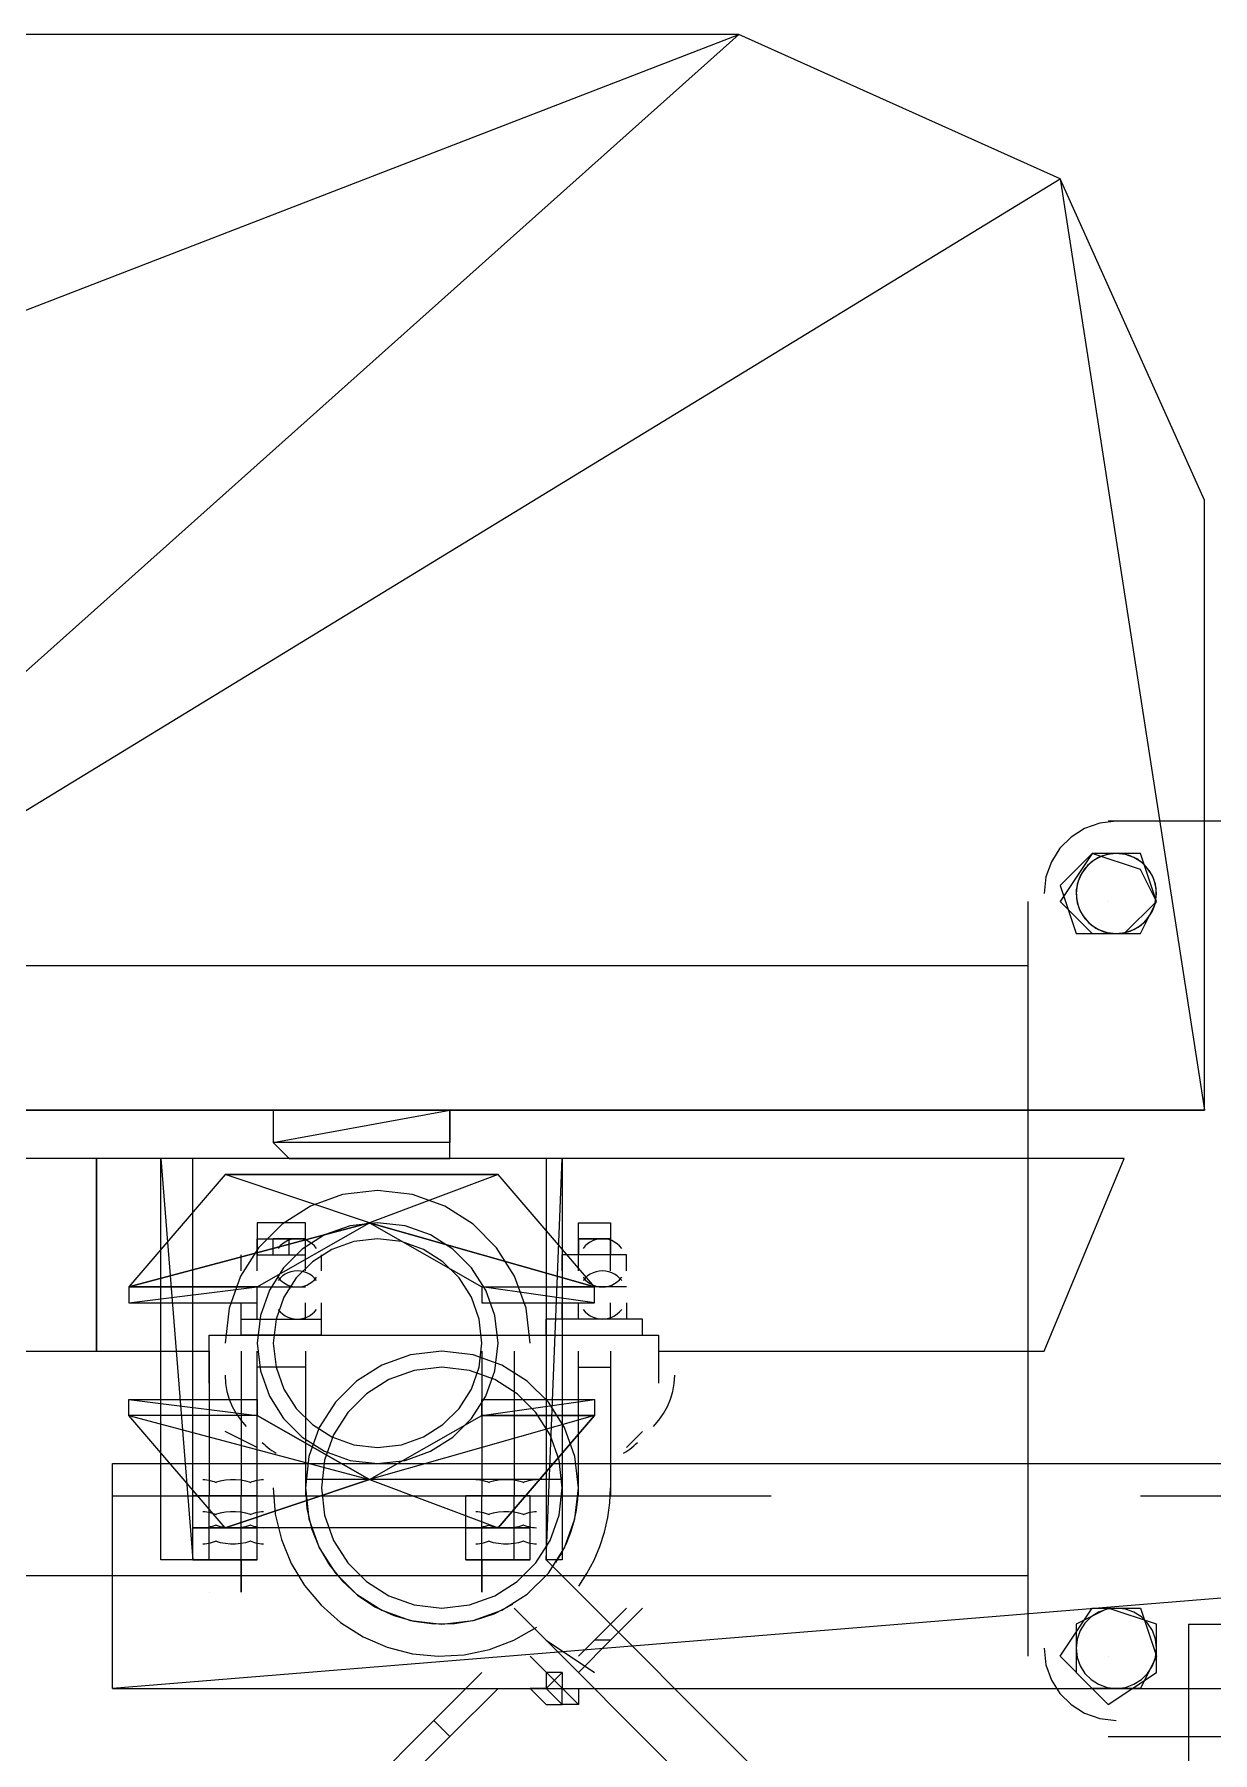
# Paper-space layout '01 Roof Support Layout' of a CAD drawing. Header units: millimetres. Extents: x 5 to 415, y 5 to 292.
# Drawn here: x 195.2 to 199.75, y 236.38 to 243.02 of the extents above; entities that cross this region are included whole.
import ezdxf

# ---------------------------------------------------------------- set-up
doc = ezdxf.new("R2010")
doc.units = ezdxf.units.MM
doc.layers.add('EXISTING', color=7, linetype='Continuous')
doc.layers.add('PROPOSED', color=7, linetype='Continuous')

# ---------------------------------------------------------------- blocks, each defined once
blk = doc.blocks.new('SHEET_01')
at = {"layer": 'EXISTING', "color": 254, "linetype": 'Continuous', "lineweight": 13}
for p, q in [((193.268, 241.218), (197.918, 243.016)), ((197.918, 243.016), (193.268, 238.862)), ((197.918, 243.016), (194.818, 243.016)), ((199.158, 242.458), (197.918, 243.016)), ((193.268, 238.862), (199.158, 242.458)), ((199.158, 242.458), (199.716, 238.862)), ((199.716, 241.218), (199.158, 242.458)), ((199.716, 238.862), (199.716, 241.218)), ((199.716, 238.862), (193.268, 238.862)), ((193.268, 238.862), (199.716, 238.862)), ((196.12, 238.738), (196.802, 238.862)), ((196.802, 238.862), (196.12, 238.862)), ((196.12, 238.862), (196.12, 238.738)), ((196.802, 238.862), (196.802, 238.738)), ((196.802, 238.738), (196.802, 238.862)), ((196.802, 238.738), (196.12, 238.738)), ((196.12, 238.738), (196.182, 238.676)), ((196.802, 238.676), (196.802, 238.738)), ((195.81, 238.676), (195.686, 238.676)), ((195.686, 238.676), (195.81, 237.126)), ((195.686, 237.126), (195.686, 238.676)), ((195.81, 237.126), (195.81, 238.676)), ((196.492, 238.676), (196.12, 238.676)), ((196.368, 238.676), (196.182, 238.676)), ((196.182, 238.676), (196.368, 238.676)), ((196.43, 238.676), (196.182, 238.676)), ((196.182, 238.676), (196.492, 238.676)), ((196.182, 238.676), (196.306, 238.676)), ((196.306, 238.676), (196.368, 238.676)), ((196.368, 238.676), (196.43, 238.676)), ((196.43, 238.676), (196.492, 238.676)), ((196.802, 238.676), (196.492, 238.676)), ((196.492, 238.676), (196.802, 238.676)), ((196.492, 238.676), (196.554, 238.676)), ((196.74, 238.676), (196.554, 238.676)), ((196.554, 238.676), (196.802, 238.676)), ((196.802, 238.676), (196.554, 238.676)), ((196.554, 238.676), (196.616, 238.676)), ((196.616, 238.676), (196.74, 238.676)), ((196.74, 238.676), (196.802, 238.676)), ((197.236, 238.676), (197.174, 238.676)), ((197.174, 237.126), (197.236, 238.676)), ((197.174, 238.676), (197.174, 237.126)), ((197.236, 238.676), (197.236, 237.126)), ((195.934, 238.614), (195.562, 238.18)), ((195.934, 238.614), (196.988, 238.614)), ((196.492, 238.428), (195.934, 238.614)), ((196.988, 238.614), (195.934, 238.614)), ((196.988, 238.614), (196.492, 238.428)), ((197.36, 238.18), (196.988, 238.614)), ((196.492, 238.428), (195.562, 238.18)), ((195.562, 238.18), (196.492, 238.428)), ((196.058, 238.18), (196.492, 238.428)), ((196.492, 238.428), (196.926, 238.18)), ((197.36, 238.18), (196.492, 238.428)), ((196.492, 238.428), (197.36, 238.18)), ((195.562, 238.118), (196.058, 238.18)), ((196.058, 238.18), (195.562, 238.18)), ((195.562, 238.18), (196.058, 238.18)), ((195.562, 238.18), (195.562, 238.118)), ((196.058, 238.118), (196.058, 238.18)), ((197.36, 238.118), (196.926, 238.18)), ((196.926, 238.18), (197.36, 238.18)), ((196.926, 238.18), (196.926, 238.118)), ((197.36, 238.118), (197.36, 238.18)), ((195.562, 238.118), (196.058, 238.118)), ((196.926, 238.118), (197.36, 238.118)), ((195.562, 237.746), (196.058, 237.684)), ((195.562, 237.684), (195.562, 237.746)), ((195.562, 237.746), (196.058, 237.746)), ((196.058, 237.746), (196.058, 237.684)), ((196.926, 237.684), (197.36, 237.746)), ((196.926, 237.684), (196.926, 237.746)), ((196.926, 237.746), (197.36, 237.746)), ((197.36, 237.746), (197.36, 237.684)), ((196.058, 237.684), (195.562, 237.684)), ((195.562, 237.684), (196.492, 237.436)), ((195.934, 237.25), (195.562, 237.684)), ((196.492, 237.436), (196.058, 237.684)), ((196.058, 237.684), (196.492, 237.436)), ((197.36, 237.684), (196.492, 237.436)), ((196.492, 237.436), (196.926, 237.684)), ((196.926, 237.684), (197.36, 237.684)), ((197.36, 237.684), (196.926, 237.684)), ((196.988, 237.25), (197.36, 237.684)), ((197.36, 237.684), (196.988, 237.25)), ((195.5, 236.63), (195.5, 237.498)), ((206.164, 237.498), (195.5, 236.63)), ((195.5, 237.498), (206.164, 237.498)), ((195.934, 237.25), (196.492, 237.436)), ((196.492, 237.436), (195.934, 237.25)), ((196.492, 237.436), (196.988, 237.25)), ((196.988, 237.25), (195.934, 237.25)), ((195.81, 237.126), (195.686, 237.126)), ((197.236, 237.126), (197.174, 237.126)), ((195.5, 236.63), (206.164, 236.63))]:
    blk.add_line(p, q, dxfattribs=at)
at = {"layer": 'PROPOSED', "color": 250, "linetype": 'Continuous', "lineweight": 13}
for p, q in [((199.311, 239.9706), (199.2523, 239.9496)), ((199.375, 239.978), (199.311, 239.9706)), ((200.522, 239.978), (199.344, 239.978)), ((202.258, 239.978), (199.344, 239.978)), ((199.2005, 239.9167), (199.1573, 239.8735)), ((199.2523, 239.9496), (199.2005, 239.9167)), ((199.1244, 239.8217), (199.1034, 239.763)), ((199.1573, 239.8735), (199.1244, 239.8217)), ((199.282, 239.854), (199.158, 239.668)), ((199.282, 239.854), (199.158, 239.73)), ((199.2781, 239.8199), (199.2541, 239.7959)), ((199.2909, 239.8293), (199.2633, 239.8065)), ((199.3068, 239.8382), (199.2781, 239.8199)), ((199.468, 239.854), (199.282, 239.854)), ((199.468, 239.792), (199.282, 239.854)), ((199.322, 239.8447), (199.2909, 239.8293)), ((199.3395, 239.8499), (199.3068, 239.8382)), ((199.3551, 239.8527), (199.322, 239.8447)), ((199.375, 239.854), (199.3395, 239.8499)), ((199.389, 239.8534), (199.3551, 239.8527)), ((199.4105, 239.8499), (199.375, 239.854)), ((199.4225, 239.8466), (199.389, 239.8534)), ((199.4432, 239.8382), (199.4105, 239.8499)), ((199.4541, 239.8324), (199.4225, 239.8466)), ((199.4719, 239.8199), (199.4432, 239.8382)), ((199.4825, 239.8107), (199.4541, 239.8324)), ((199.53, 239.668), (199.468, 239.854)), ((199.496, 239.7959), (199.4719, 239.8199)), ((199.1034, 239.763), (199.096, 239.699)), ((199.2358, 239.7672), (199.2241, 239.7345)), ((199.2416, 239.7781), (199.2274, 239.7465)), ((199.2541, 239.7959), (199.2358, 239.7672)), ((199.2633, 239.8065), (199.2416, 239.7781)), ((199.53, 239.668), (199.468, 239.792)), ((199.5053, 239.7831), (199.4825, 239.8107)), ((199.5143, 239.7672), (199.496, 239.7959)), ((199.5207, 239.752), (199.5053, 239.7831)), ((199.5259, 239.7345), (199.5143, 239.7672)), ((199.158, 239.73), (199.22, 239.544)), ((199.2241, 239.7345), (199.22, 239.699)), ((199.22, 239.699), (199.2241, 239.6635)), ((199.2274, 239.7465), (199.2206, 239.713)), ((199.2206, 239.713), (199.2213, 239.6791)), ((199.5287, 239.7189), (199.5207, 239.752)), ((199.53, 239.699), (199.5259, 239.7345)), ((199.5259, 239.6635), (199.53, 239.699)), ((199.5294, 239.685), (199.5287, 239.7189)), ((199.034, 239.668), (199.034, 238.552)), ((199.034, 239.668), (199.034, 238.676)), ((199.158, 239.668), (199.282, 239.544)), ((199.2213, 239.6791), (199.2293, 239.6459)), ((199.2241, 239.6635), (199.2358, 239.6308)), ((199.2293, 239.6459), (199.2447, 239.6149)), ((199.2358, 239.6308), (199.2541, 239.6021)), ((199.344, 239.668), (199.344, 239.668)), ((199.406, 239.544), (199.53, 239.668)), ((199.468, 239.544), (199.53, 239.668)), ((199.496, 239.6021), (199.5143, 239.6308)), ((199.5084, 239.6199), (199.5226, 239.6515)), ((199.5143, 239.6308), (199.5259, 239.6635)), ((199.5226, 239.6515), (199.5294, 239.685)), ((199.2447, 239.6149), (199.2675, 239.5873)), ((199.2541, 239.6021), (199.2781, 239.578)), ((199.2675, 239.5873), (199.2959, 239.5656)), ((199.2781, 239.578), (199.3068, 239.5597)), ((199.2959, 239.5656), (199.3275, 239.5514)), ((199.3068, 239.5597), (199.3395, 239.5481)), ((199.4105, 239.5481), (199.4432, 239.5597)), ((199.4281, 239.5533), (199.4591, 239.5687)), ((199.4432, 239.5597), (199.4719, 239.578)), ((199.4591, 239.5687), (199.4867, 239.5915)), ((199.4719, 239.578), (199.496, 239.6021)), ((199.4867, 239.5915), (199.5084, 239.6199)), ((199.22, 239.544), (199.406, 239.544)), ((199.282, 239.544), (199.468, 239.544)), ((199.3275, 239.5514), (199.361, 239.5446)), ((199.3395, 239.5481), (199.375, 239.544)), ((199.361, 239.5446), (199.3949, 239.5453)), ((199.375, 239.544), (199.4105, 239.5481)), ((199.3949, 239.5453), (199.4281, 239.5533)), ((199.034, 239.42), (178.45, 239.42)), ((195.438, 238.676), (194.57, 238.676)), ((199.406, 238.676), (195.438, 238.676)), ((195.438, 238.676), (195.438, 237.932)), ((195.438, 237.932), (195.438, 238.676)), ((199.096, 237.932), (199.406, 238.676)), ((196.388, 238.5365), (196.264, 238.4921)), ((196.523, 238.552), (196.388, 238.5365)), ((196.6581, 238.5365), (196.523, 238.552)), ((196.782, 238.4921), (196.6581, 238.5365)), ((199.034, 238.552), (199.034, 236.754)), ((196.244, 238.428), (196.058, 238.428)), ((196.058, 238.428), (196.058, 238.304)), ((196.264, 238.4921), (196.1546, 238.4226)), ((196.244, 238.304), (196.244, 238.428)), ((196.523, 238.428), (196.4164, 238.4157)), ((196.6296, 238.4157), (196.523, 238.428)), ((196.8914, 238.4226), (196.782, 238.4921)), ((197.298, 238.304), (197.298, 238.428)), ((197.298, 238.428), (197.422, 238.428)), ((197.422, 238.428), (197.422, 238.304)), ((196.058, 238.304), (196.058, 238.366)), ((196.058, 238.366), (196.12, 238.366)), ((196.058, 238.366), (196.244, 238.366)), ((196.1546, 238.4226), (196.0634, 238.3314)), ((196.12, 238.304), (196.12, 238.366)), ((196.182, 238.366), (196.12, 238.366)), ((196.1885, 238.3627), (196.177, 238.3587)), ((196.182, 238.304), (196.182, 238.366)), ((196.244, 238.366), (196.182, 238.366)), ((196.2006, 238.3652), (196.1885, 238.3627)), ((196.213, 238.366), (196.2006, 238.3652)), ((196.2254, 238.3652), (196.213, 238.366)), ((196.2375, 238.3627), (196.2254, 238.3652)), ((196.3185, 238.3807), (196.2322, 238.3259)), ((196.2491, 238.3587), (196.2375, 238.3627)), ((196.244, 238.304), (196.244, 238.366)), ((196.4164, 238.4157), (196.3185, 238.3807)), ((196.523, 238.366), (196.4306, 238.3554)), ((196.6154, 238.3554), (196.523, 238.366)), ((196.7275, 238.3807), (196.6296, 238.4157)), ((196.8138, 238.3259), (196.7275, 238.3807)), ((196.9826, 238.3314), (196.8914, 238.4226)), ((197.298, 238.366), (197.298, 238.304)), ((197.298, 238.304), (197.298, 238.366)), ((197.298, 238.366), (197.298, 238.366)), ((197.422, 238.366), (197.298, 238.366)), ((197.298, 238.366), (197.422, 238.366)), ((197.3665, 238.3627), (197.355, 238.3587)), ((197.3786, 238.3652), (197.3665, 238.3627)), ((197.391, 238.366), (197.3786, 238.3652)), ((197.4034, 238.3652), (197.391, 238.366)), ((197.4155, 238.3627), (197.4034, 238.3652)), ((197.427, 238.3587), (197.4155, 238.3627)), ((197.422, 238.366), (197.422, 238.304)), ((197.422, 238.304), (197.422, 238.366)), ((197.422, 238.366), (197.422, 238.366)), ((196.0634, 238.3314), (195.9939, 238.222)), ((195.996, 238.242), (195.996, 238.304)), ((196.058, 238.304), (196.244, 238.304)), ((196.058, 238.242), (196.058, 238.304)), ((196.058, 238.304), (196.058, 238.304)), ((196.1467, 238.3382), (196.1386, 238.3288)), ((196.1559, 238.3464), (196.1467, 238.3382)), ((196.1661, 238.3533), (196.1559, 238.3464)), ((196.2322, 238.3259), (196.1602, 238.2538)), ((196.177, 238.3587), (196.1661, 238.3533)), ((196.244, 238.242), (196.244, 238.304)), ((196.244, 238.304), (196.244, 238.304)), ((196.26, 238.3533), (196.2491, 238.3587)), ((196.2701, 238.3464), (196.26, 238.3533)), ((196.2793, 238.3382), (196.2701, 238.3464)), ((196.3458, 238.3251), (196.271, 238.2775)), ((196.2874, 238.3288), (196.2793, 238.3382)), ((196.306, 238.242), (196.306, 238.304)), ((196.4306, 238.3554), (196.3458, 238.3251)), ((196.7002, 238.3251), (196.6154, 238.3554)), ((196.7751, 238.2775), (196.7002, 238.3251)), ((196.8859, 238.2538), (196.8138, 238.3259)), ((197.0521, 238.222), (196.9826, 238.3314)), ((197.484, 238.304), (197.236, 238.304)), ((197.236, 238.242), (197.236, 238.304)), ((197.236, 238.304), (197.236, 238.304)), ((197.298, 238.242), (197.298, 238.304)), ((197.3247, 238.3382), (197.3166, 238.3288)), ((197.3339, 238.3464), (197.3247, 238.3382)), ((197.344, 238.3533), (197.3339, 238.3464)), ((197.355, 238.3587), (197.344, 238.3533)), ((197.422, 238.242), (197.422, 238.304)), ((197.438, 238.3533), (197.427, 238.3587)), ((197.4481, 238.3464), (197.438, 238.3533)), ((197.4573, 238.3382), (197.4481, 238.3464)), ((197.4654, 238.3288), (197.4573, 238.3382)), ((197.484, 238.242), (197.484, 238.304)), ((197.484, 238.304), (197.484, 238.304)), ((196.058, 238.242), (196.058, 238.242)), ((196.1602, 238.2538), (196.1053, 238.1675)), ((196.1661, 238.2293), (196.1559, 238.2224)), ((196.177, 238.2347), (196.1661, 238.2293)), ((196.1885, 238.2387), (196.177, 238.2347)), ((196.2006, 238.2412), (196.1885, 238.2387)), ((196.213, 238.242), (196.2006, 238.2412)), ((196.271, 238.2775), (196.2085, 238.2151)), ((196.2254, 238.2412), (196.213, 238.242)), ((196.2375, 238.2387), (196.2254, 238.2412)), ((196.2491, 238.2347), (196.2375, 238.2387)), ((196.244, 238.242), (196.244, 238.242)), ((196.26, 238.2293), (196.2491, 238.2347)), ((196.2701, 238.2224), (196.26, 238.2293)), ((196.8375, 238.2151), (196.7751, 238.2775)), ((196.9408, 238.1675), (196.8859, 238.2538)), ((197.236, 238.242), (197.236, 238.242)), ((197.344, 238.2293), (197.3339, 238.2224)), ((197.355, 238.2347), (197.344, 238.2293)), ((197.3665, 238.2387), (197.355, 238.2347)), ((197.3786, 238.2412), (197.3665, 238.2387)), ((197.391, 238.242), (197.3786, 238.2412)), ((197.4034, 238.2412), (197.391, 238.242)), ((197.4155, 238.2387), (197.4034, 238.2412)), ((197.427, 238.2347), (197.4155, 238.2387)), ((197.438, 238.2293), (197.427, 238.2347)), ((197.4481, 238.2224), (197.438, 238.2293)), ((197.484, 238.242), (197.484, 238.242)), ((195.9939, 238.222), (195.9496, 238.0981)), ((196.058, 238.18), (196.244, 238.18)), ((196.1053, 238.1675), (196.0703, 238.0696)), ((196.1386, 238.2172), (196.1467, 238.2078)), ((196.1467, 238.2142), (196.1386, 238.2048)), ((196.1559, 238.2224), (196.1467, 238.2142)), ((196.1467, 238.2078), (196.1559, 238.1996)), ((196.1559, 238.1996), (196.1661, 238.1927)), ((196.2085, 238.2151), (196.161, 238.1402)), ((196.1661, 238.1927), (196.177, 238.1873)), ((196.177, 238.1873), (196.1885, 238.1833)), ((196.1885, 238.1833), (196.2006, 238.1808)), ((196.2006, 238.1808), (196.213, 238.18)), ((196.213, 238.18), (196.2254, 238.1808)), ((196.2254, 238.1808), (196.2375, 238.1833)), ((196.2375, 238.1833), (196.2491, 238.1873)), ((196.2491, 238.1873), (196.26, 238.1927)), ((196.26, 238.1927), (196.2701, 238.1996)), ((196.2793, 238.2142), (196.2701, 238.2224)), ((196.2701, 238.1996), (196.2793, 238.2078)), ((196.2793, 238.2078), (196.2874, 238.2172)), ((196.2874, 238.2048), (196.2793, 238.2142)), ((196.885, 238.1402), (196.8375, 238.2151)), ((196.9757, 238.0696), (196.9408, 238.1675)), ((197.0964, 238.0981), (197.0521, 238.222)), ((197.484, 238.18), (197.236, 238.18)), ((197.3166, 238.2172), (197.3247, 238.2078)), ((197.3247, 238.2142), (197.3166, 238.2048)), ((197.3339, 238.2224), (197.3247, 238.2142)), ((197.3247, 238.2078), (197.3339, 238.1996)), ((197.3339, 238.1996), (197.344, 238.1927)), ((197.344, 238.1927), (197.355, 238.1873)), ((197.355, 238.1873), (197.3665, 238.1833)), ((197.3665, 238.1833), (197.3786, 238.1808)), ((197.3786, 238.1808), (197.391, 238.18)), ((197.391, 238.18), (197.4034, 238.1808)), ((197.4034, 238.1808), (197.4155, 238.1833)), ((197.4155, 238.1833), (197.427, 238.1873)), ((197.427, 238.1873), (197.438, 238.1927)), ((197.438, 238.1927), (197.4481, 238.1996)), ((197.4573, 238.2142), (197.4481, 238.2224)), ((197.4481, 238.1996), (197.4573, 238.2078)), ((197.4573, 238.2078), (197.4654, 238.2172)), ((197.4654, 238.2048), (197.4573, 238.2142)), ((195.9496, 238.0981), (195.934, 237.963)), ((195.996, 238.056), (195.996, 238.118)), ((196.058, 238.056), (196.058, 238.118)), ((196.058, 238.118), (196.058, 238.118)), ((196.161, 238.1402), (196.1307, 238.0554)), ((196.244, 238.056), (196.244, 238.118)), ((196.244, 238.118), (196.244, 238.118)), ((196.306, 238.056), (196.306, 238.118)), ((196.9154, 238.0554), (196.885, 238.1402)), ((197.112, 237.963), (197.0964, 238.0981)), ((197.236, 238.056), (197.236, 238.118)), ((197.236, 238.118), (197.236, 238.118)), ((197.298, 238.056), (197.298, 238.118)), ((197.422, 238.056), (197.422, 238.118)), ((197.484, 238.118), (197.484, 238.056)), ((197.484, 238.118), (197.484, 238.118)), ((195.996, 237.994), (195.996, 238.056)), ((195.996, 238.056), (196.306, 238.056)), ((196.0703, 238.0696), (196.058, 237.963)), ((196.058, 238.056), (196.244, 238.056)), ((196.058, 238.056), (196.058, 238.056)), ((196.1307, 238.0554), (196.12, 237.963)), ((196.1386, 238.0932), (196.1467, 238.0838)), ((196.1467, 238.0838), (196.1559, 238.0756)), ((196.1559, 238.0756), (196.1661, 238.0687)), ((196.1661, 238.0687), (196.177, 238.0633)), ((196.177, 238.0633), (196.1885, 238.0593)), ((196.1885, 238.0593), (196.2006, 238.0568)), ((196.2006, 238.0568), (196.213, 238.056)), ((196.213, 238.056), (196.2254, 238.0568)), ((196.2254, 238.0568), (196.2375, 238.0593)), ((196.2375, 238.0593), (196.2491, 238.0633)), ((196.244, 238.056), (196.244, 238.056)), ((196.2491, 238.0633), (196.26, 238.0687)), ((196.26, 238.0687), (196.2701, 238.0756)), ((196.2701, 238.0756), (196.2793, 238.0838)), ((196.2793, 238.0838), (196.2874, 238.0932)), ((196.306, 237.994), (196.306, 238.056)), ((196.926, 237.963), (196.9154, 238.0554)), ((196.988, 237.963), (196.9757, 238.0696)), ((197.174, 237.994), (197.174, 238.056)), ((197.546, 238.056), (197.174, 238.056)), ((197.484, 238.056), (197.236, 238.056)), ((197.236, 238.056), (197.236, 238.056)), ((197.3166, 238.0932), (197.3247, 238.0838)), ((197.3247, 238.0838), (197.3339, 238.0756)), ((197.3339, 238.0756), (197.344, 238.0687)), ((197.344, 238.0687), (197.355, 238.0633)), ((197.355, 238.0633), (197.3665, 238.0593)), ((197.3665, 238.0593), (197.3786, 238.0568)), ((197.3786, 238.0568), (197.391, 238.056)), ((197.391, 238.056), (197.4034, 238.0568)), ((197.4034, 238.0568), (197.4155, 238.0593)), ((197.4155, 238.0593), (197.427, 238.0633)), ((197.427, 238.0633), (197.438, 238.0687)), ((197.438, 238.0687), (197.4481, 238.0756)), ((197.4481, 238.0756), (197.4573, 238.0838)), ((197.4573, 238.0838), (197.4654, 238.0932)), ((197.484, 238.056), (197.484, 238.056)), ((197.546, 237.994), (197.546, 238.056)), ((195.872, 237.932), (195.872, 237.994)), ((195.872, 237.994), (197.608, 237.994)), ((196.306, 237.994), (195.996, 237.994)), ((196.058, 237.963), (196.0703, 237.8564)), ((196.12, 237.963), (196.1307, 237.8706)), ((196.9154, 237.8706), (196.926, 237.963)), ((196.9757, 237.8564), (196.988, 237.963)), ((197.174, 237.994), (197.546, 237.994)), ((197.608, 237.994), (197.608, 237.932)), ((194.694, 237.932), (195.438, 237.932)), ((195.438, 237.932), (195.872, 237.932)), ((195.872, 237.808), (195.872, 237.932)), ((195.872, 237.932), (195.872, 237.498)), ((195.996, 237.932), (195.996, 237.498)), ((196.058, 237.87), (196.058, 237.932)), ((196.244, 237.932), (196.244, 237.87)), ((196.6502, 237.9181), (196.5392, 237.8784)), ((196.771, 237.932), (196.6502, 237.9181)), ((196.8918, 237.9181), (196.771, 237.932)), ((197.0028, 237.8784), (196.8918, 237.9181)), ((196.926, 237.932), (196.926, 237.498)), ((197.05, 237.932), (197.05, 237.498)), ((197.298, 237.87), (197.298, 237.932)), ((197.422, 237.932), (197.422, 237.87)), ((197.608, 237.932), (197.608, 237.808)), ((197.608, 237.932), (199.096, 237.932)), ((199.034, 237.932), (199.034, 236.754)), ((195.934, 237.839), (195.9358, 237.8075)), ((196.244, 237.87), (196.058, 237.87)), ((196.058, 237.374), (196.058, 237.87)), ((196.0703, 237.8564), (196.1053, 237.7585)), ((196.1307, 237.8706), (196.161, 237.7858)), ((196.244, 237.87), (196.244, 237.374)), ((196.5392, 237.8784), (196.4414, 237.8162)), ((196.6644, 237.8577), (196.5665, 237.8228)), ((196.771, 237.87), (196.6644, 237.8577)), ((196.8776, 237.8577), (196.771, 237.87)), ((196.9755, 237.8228), (196.8776, 237.8577)), ((196.885, 237.7858), (196.9154, 237.8706)), ((196.9408, 237.7585), (196.9757, 237.8564)), ((197.1006, 237.8162), (197.0028, 237.8784)), ((197.298, 237.87), (197.422, 237.87)), ((197.298, 237.374), (197.298, 237.87)), ((197.422, 237.87), (197.422, 237.374)), ((197.6682, 237.8075), (197.67, 237.839)), ((195.9358, 237.8075), (195.9411, 237.7767)), ((195.9411, 237.7767), (195.9497, 237.7468)), ((196.161, 237.7858), (196.2085, 237.711)), ((196.4414, 237.8162), (196.3598, 237.7346)), ((196.4802, 237.7679), (196.4082, 237.6958)), ((196.5665, 237.8228), (196.4802, 237.7679)), ((196.8375, 237.711), (196.885, 237.7858)), ((197.0618, 237.7679), (196.9755, 237.8228)), ((197.1339, 237.6958), (197.0618, 237.7679)), ((197.1822, 237.7346), (197.1006, 237.8162)), ((197.6543, 237.7468), (197.663, 237.7767)), ((197.663, 237.7767), (197.6682, 237.8075)), ((195.9497, 237.7468), (195.9616, 237.718)), ((195.9616, 237.718), (195.9766, 237.6908)), ((196.1053, 237.7585), (196.1602, 237.6722)), ((196.2085, 237.711), (196.271, 237.6486)), ((196.3598, 237.7346), (196.2976, 237.6368)), ((196.7751, 237.6486), (196.8375, 237.711)), ((196.8859, 237.6722), (196.9408, 237.7585)), ((197.2445, 237.6368), (197.1822, 237.7346)), ((197.6274, 237.6908), (197.6424, 237.718)), ((197.6424, 237.718), (197.6543, 237.7468)), ((195.9766, 237.6908), (195.9947, 237.6652)), ((195.9947, 237.6652), (196.0157, 237.6417)), ((196.1602, 237.6722), (196.2322, 237.6002)), ((196.2976, 237.6368), (196.2579, 237.5259)), ((196.271, 237.6486), (196.3458, 237.601)), ((196.4082, 237.6958), (196.3533, 237.6095)), ((196.7002, 237.601), (196.7751, 237.6486)), ((196.8138, 237.6002), (196.8859, 237.6722)), ((197.1887, 237.6095), (197.1339, 237.6958)), ((197.2841, 237.5259), (197.2445, 237.6368)), ((197.5883, 237.6417), (197.6093, 237.6652)), ((197.6093, 237.6652), (197.6274, 237.6908)), ((196.058, 237.56), (195.934, 237.622)), ((196.0777, 237.5797), (196.0848, 237.5729)), ((196.0848, 237.5729), (196.092, 237.5664)), ((196.092, 237.5664), (196.0995, 237.5601)), ((196.2322, 237.6002), (196.3185, 237.5453)), ((196.3533, 237.6095), (196.3183, 237.5116)), ((196.3458, 237.601), (196.4306, 237.5707)), ((196.4306, 237.5707), (196.523, 237.56)), ((196.523, 237.56), (196.6154, 237.5707)), ((196.6154, 237.5707), (196.7002, 237.601)), ((196.7275, 237.5453), (196.8138, 237.6002)), ((197.2237, 237.5116), (197.1887, 237.6095)), ((197.546, 237.622), (197.484, 237.56)), ((197.5045, 237.5601), (197.512, 237.5664)), ((197.512, 237.5664), (197.5192, 237.5729)), ((197.5192, 237.5729), (197.5263, 237.5797)), ((195.872, 237.498), (195.872, 237.374)), ((195.996, 237.498), (195.996, 237.374)), ((196.0995, 237.5601), (196.1072, 237.5541)), ((196.1072, 237.5541), (196.1151, 237.5484)), ((196.1151, 237.5484), (196.1232, 237.5429)), ((196.1232, 237.5429), (196.1315, 237.5377)), ((196.2579, 237.5259), (196.244, 237.405)), ((196.2655, 237.4982), (196.2668, 237.4981)), ((196.2668, 237.4981), (196.2682, 237.4981)), ((196.2709, 237.498), (196.2723, 237.498)), ((196.2723, 237.498), (196.2736, 237.498)), ((196.3183, 237.5116), (196.306, 237.405)), ((196.3185, 237.5453), (196.4164, 237.5103)), ((196.4164, 237.5103), (196.523, 237.498)), ((196.523, 237.498), (196.6296, 237.5103)), ((196.6296, 237.5103), (196.7275, 237.5453)), ((196.926, 237.498), (196.926, 237.374)), ((197.05, 237.498), (197.05, 237.374)), ((197.236, 237.405), (197.2237, 237.5116)), ((197.298, 237.405), (197.2841, 237.5259)), ((197.329, 237.498), (197.3304, 237.498)), ((197.3317, 237.498), (197.3331, 237.498)), ((197.3331, 237.498), (197.3345, 237.4981)), ((197.3372, 237.4981), (197.3386, 237.4982)), ((197.4725, 237.5377), (197.4808, 237.5429)), ((197.4808, 237.5429), (197.4889, 237.5484)), ((197.4889, 237.5484), (197.4968, 237.5541)), ((197.4968, 237.5541), (197.5045, 237.5601)), ((195.8554, 237.4353), (195.8477, 237.4359)), ((195.8631, 237.4344), (195.8554, 237.4353)), ((195.8708, 237.4331), (195.8631, 237.4344)), ((195.8784, 237.4314), (195.8708, 237.4331)), ((195.8858, 237.4294), (195.8784, 237.4314)), ((195.9353, 237.434), (195.9157, 237.4303)), ((195.9551, 237.4358), (195.9353, 237.434)), ((195.9749, 237.4358), (195.9551, 237.4358)), ((195.9947, 237.434), (195.9749, 237.4358)), ((196.0144, 237.4303), (195.9947, 237.434)), ((196.0517, 237.4314), (196.0442, 237.4294)), ((196.0592, 237.4331), (196.0517, 237.4314)), ((196.0669, 237.4344), (196.0592, 237.4331)), ((196.0746, 237.4353), (196.0669, 237.4344)), ((196.0824, 237.4359), (196.0746, 237.4353)), ((197.236, 237.436), (196.244, 237.436)), ((196.244, 237.436), (196.244, 237.436)), ((196.9094, 237.4353), (196.9017, 237.4359)), ((196.9171, 237.4344), (196.9094, 237.4353)), ((196.9248, 237.4331), (196.9171, 237.4344)), ((196.9324, 237.4314), (196.9248, 237.4331)), ((196.9398, 237.4294), (196.9324, 237.4314)), ((196.9893, 237.434), (196.9696, 237.4303)), ((197.0091, 237.4358), (196.9893, 237.434)), ((197.0289, 237.4358), (197.0091, 237.4358)), ((197.0488, 237.434), (197.0289, 237.4358)), ((197.0684, 237.4303), (197.0488, 237.434)), ((197.1057, 237.4314), (197.0982, 237.4294)), ((197.1132, 237.4331), (197.1057, 237.4314)), ((197.1209, 237.4344), (197.1132, 237.4331)), ((197.1286, 237.4353), (197.1209, 237.4344)), ((197.1364, 237.4359), (197.1286, 237.4353)), ((197.298, 237.436), (197.298, 237.436)), ((195.5, 237.374), (198.042, 237.374)), ((195.81, 237.374), (196.058, 237.374)), ((196.058, 237.374), (195.81, 237.374)), ((195.81, 237.374), (195.81, 237.374)), ((195.81, 237.25), (195.81, 237.374)), ((195.872, 237.25), (195.872, 237.374)), ((195.8932, 237.427), (195.8858, 237.4294)), ((195.9004, 237.4242), (195.8932, 237.427)), ((195.9157, 237.4303), (195.8964, 237.4249)), ((195.996, 237.25), (195.996, 237.374)), ((196.0337, 237.4249), (196.0144, 237.4303)), ((196.0368, 237.427), (196.0296, 237.4242)), ((196.0442, 237.4294), (196.0368, 237.427)), ((196.058, 237.374), (196.058, 237.374)), ((196.058, 237.25), (196.058, 237.374)), ((196.12, 237.405), (196.128, 237.3031)), ((196.244, 237.405), (196.2579, 237.2842)), ((196.244, 237.405), (196.2502, 237.3245)), ((196.306, 237.405), (196.3183, 237.2984)), ((197.112, 237.374), (196.864, 237.374)), ((196.864, 237.374), (197.112, 237.374)), ((196.864, 237.374), (196.864, 237.374)), ((196.864, 237.25), (196.864, 237.374)), ((196.926, 237.25), (196.926, 237.374)), ((196.9472, 237.427), (196.9398, 237.4294)), ((196.9544, 237.4242), (196.9472, 237.427)), ((196.9696, 237.4303), (196.9503, 237.4249)), ((197.05, 237.25), (197.05, 237.374)), ((197.0877, 237.4249), (197.0684, 237.4303)), ((197.0908, 237.427), (197.0836, 237.4242)), ((197.0982, 237.4294), (197.0908, 237.427)), ((197.112, 237.374), (197.112, 237.374)), ((197.112, 237.25), (197.112, 237.374)), ((197.2237, 237.2984), (197.236, 237.405)), ((197.2841, 237.2842), (197.298, 237.405)), ((197.2962, 237.3612), (197.298, 237.405)), ((197.4194, 237.3468), (197.422, 237.405)), ((199.468, 237.374), (202.258, 237.374)), ((195.8554, 237.3113), (195.8477, 237.3119)), ((195.8631, 237.3104), (195.8554, 237.3113)), ((195.8708, 237.3091), (195.8631, 237.3104)), ((195.8784, 237.3074), (195.8708, 237.3091)), ((195.8858, 237.3054), (195.8784, 237.3074)), ((195.8932, 237.303), (195.8858, 237.3054)), ((195.9004, 237.3002), (195.8932, 237.303)), ((195.9157, 237.3063), (195.8964, 237.3009)), ((195.9353, 237.31), (195.9157, 237.3063)), ((195.9551, 237.3118), (195.9353, 237.31)), ((195.9749, 237.3118), (195.9551, 237.3118)), ((195.9947, 237.31), (195.9749, 237.3118)), ((196.0144, 237.3063), (195.9947, 237.31)), ((196.0337, 237.3009), (196.0144, 237.3063)), ((196.0368, 237.303), (196.0296, 237.3002)), ((196.0442, 237.3054), (196.0368, 237.303)), ((196.0517, 237.3074), (196.0442, 237.3054)), ((196.0592, 237.3091), (196.0517, 237.3074)), ((196.0669, 237.3104), (196.0592, 237.3091)), ((196.0746, 237.3113), (196.0669, 237.3104)), ((196.0824, 237.3119), (196.0746, 237.3113)), ((196.128, 237.3031), (196.1514, 237.2052)), ((196.2502, 237.3245), (196.2683, 237.2469)), ((196.9094, 237.3113), (196.9017, 237.3119)), ((196.9171, 237.3104), (196.9094, 237.3113)), ((196.9248, 237.3091), (196.9171, 237.3104)), ((196.9324, 237.3074), (196.9248, 237.3091)), ((196.9398, 237.3054), (196.9324, 237.3074)), ((196.9472, 237.303), (196.9398, 237.3054)), ((196.9544, 237.3002), (196.9472, 237.303)), ((196.9696, 237.3063), (196.9503, 237.3009)), ((196.9893, 237.31), (196.9696, 237.3063)), ((197.0091, 237.3118), (196.9893, 237.31)), ((197.0289, 237.3118), (197.0091, 237.3118)), ((197.0488, 237.31), (197.0289, 237.3118)), ((197.0684, 237.3063), (197.0488, 237.31)), ((197.0877, 237.3009), (197.0684, 237.3063)), ((197.0908, 237.303), (197.0836, 237.3002)), ((197.0982, 237.3054), (197.0908, 237.303)), ((197.1057, 237.3074), (197.0982, 237.3054)), ((197.1132, 237.3091), (197.1057, 237.3074)), ((197.1209, 237.3104), (197.1132, 237.3091)), ((197.1286, 237.3113), (197.1209, 237.3104)), ((197.1364, 237.3119), (197.1286, 237.3113)), ((197.2818, 237.2752), (197.2908, 237.3178)), ((197.2908, 237.3178), (197.2962, 237.3612)), ((197.4116, 237.2893), (197.4194, 237.3468)), ((195.81, 237.25), (196.058, 237.25)), ((196.058, 237.25), (195.81, 237.25)), ((195.81, 237.25), (195.81, 237.25)), ((195.81, 237.126), (195.81, 237.25)), ((195.8477, 237.2502), (195.8554, 237.2507)), ((195.8554, 237.2507), (195.8631, 237.2516)), ((195.8631, 237.2516), (195.8708, 237.2529)), ((195.8708, 237.2529), (195.8784, 237.2546)), ((195.872, 237.126), (195.872, 237.25)), ((195.8784, 237.2546), (195.8858, 237.2566)), ((195.8858, 237.2566), (195.8932, 237.259)), ((195.8932, 237.259), (195.9004, 237.2618)), ((195.8964, 237.2611), (195.9157, 237.2557)), ((195.9157, 237.2557), (195.9353, 237.252)), ((195.9353, 237.252), (195.9551, 237.2502)), ((195.9551, 237.2502), (195.9749, 237.2502)), ((195.9749, 237.2502), (195.9947, 237.252)), ((195.9947, 237.252), (196.0144, 237.2557)), ((195.996, 237.126), (195.996, 237.25)), ((196.0144, 237.2557), (196.0337, 237.2611)), ((196.0296, 237.2618), (196.0368, 237.259)), ((196.0368, 237.259), (196.0442, 237.2566)), ((196.0442, 237.2566), (196.0517, 237.2546)), ((196.0517, 237.2546), (196.0592, 237.2529)), ((196.058, 237.25), (196.058, 237.25)), ((196.058, 237.126), (196.058, 237.25)), ((196.0592, 237.2529), (196.0669, 237.2516)), ((196.0669, 237.2516), (196.0746, 237.2507)), ((196.0746, 237.2507), (196.0824, 237.2502)), ((196.2579, 237.2842), (196.2976, 237.1732)), ((196.2683, 237.2469), (196.2976, 237.1736)), ((196.3183, 237.2984), (196.3533, 237.2005)), ((197.112, 237.25), (196.864, 237.25)), ((196.864, 237.25), (197.112, 237.25)), ((196.864, 237.25), (196.864, 237.25)), ((196.864, 237.126), (196.864, 237.25)), ((196.9017, 237.2502), (196.9094, 237.2507)), ((196.9094, 237.2507), (196.9171, 237.2516)), ((196.9171, 237.2516), (196.9248, 237.2529)), ((196.9248, 237.2529), (196.9324, 237.2546)), ((196.926, 237.126), (196.926, 237.25)), ((196.9324, 237.2546), (196.9398, 237.2566)), ((196.9398, 237.2566), (196.9472, 237.259)), ((196.9472, 237.259), (196.9544, 237.2618)), ((196.9503, 237.2611), (196.9696, 237.2557)), ((196.9696, 237.2557), (196.9893, 237.252)), ((196.9893, 237.252), (197.0091, 237.2502)), ((197.0091, 237.2502), (197.0289, 237.2502)), ((197.0289, 237.2502), (197.0488, 237.252)), ((197.0488, 237.252), (197.0684, 237.2557)), ((197.05, 237.126), (197.05, 237.25)), ((197.0684, 237.2557), (197.0877, 237.2611)), ((197.0836, 237.2618), (197.0908, 237.259)), ((197.0908, 237.259), (197.0982, 237.2566)), ((197.0982, 237.2566), (197.1057, 237.2546)), ((197.1057, 237.2546), (197.1132, 237.2529)), ((197.112, 237.25), (197.112, 237.25)), ((197.112, 237.126), (197.112, 237.25)), ((197.1132, 237.2529), (197.1209, 237.2516)), ((197.1209, 237.2516), (197.1286, 237.2507)), ((197.1286, 237.2507), (197.1364, 237.2502)), ((197.1887, 237.2005), (197.2237, 237.2984)), ((197.2445, 237.1732), (197.2841, 237.2842)), ((197.2534, 237.1929), (197.2693, 237.2334)), ((197.2693, 237.2334), (197.2818, 237.2752)), ((197.3811, 237.178), (197.3989, 237.233)), ((197.3989, 237.233), (197.4116, 237.2893)), ((195.8477, 237.1882), (195.8554, 237.1887)), ((195.8554, 237.1887), (195.8631, 237.1896)), ((195.8631, 237.1896), (195.8708, 237.1909)), ((195.8708, 237.1909), (195.8784, 237.1926)), ((195.8784, 237.1926), (195.8858, 237.1946)), ((195.8858, 237.1946), (195.8932, 237.197)), ((195.8932, 237.197), (195.9004, 237.1998)), ((195.8964, 237.1992), (195.9157, 237.1937)), ((195.9157, 237.1937), (195.9353, 237.1901)), ((195.9353, 237.1901), (195.9551, 237.1882)), ((195.9551, 237.1882), (195.9749, 237.1882)), ((195.9749, 237.1882), (195.9947, 237.1901)), ((195.9947, 237.1901), (196.0144, 237.1937)), ((196.0144, 237.1937), (196.0337, 237.1992)), ((196.0296, 237.1998), (196.0368, 237.197)), ((196.0368, 237.197), (196.0442, 237.1946)), ((196.0442, 237.1946), (196.0517, 237.1926)), ((196.0517, 237.1926), (196.0592, 237.1909)), ((196.0592, 237.1909), (196.0669, 237.1896)), ((196.0669, 237.1896), (196.0746, 237.1887)), ((196.0746, 237.1887), (196.0824, 237.1882)), ((196.1514, 237.2052), (196.1893, 237.1128)), ((196.2976, 237.1736), (196.3373, 237.1056)), ((196.2976, 237.1732), (196.3598, 237.0754)), ((196.3533, 237.2005), (196.4082, 237.1142)), ((196.9017, 237.1882), (196.9094, 237.1887)), ((196.9094, 237.1887), (196.9171, 237.1896)), ((196.9171, 237.1896), (196.9248, 237.1909)), ((196.9248, 237.1909), (196.9324, 237.1926)), ((196.9324, 237.1926), (196.9398, 237.1946)), ((196.9398, 237.1946), (196.9472, 237.197)), ((196.9472, 237.197), (196.9544, 237.1998)), ((196.9503, 237.1992), (196.9696, 237.1937)), ((196.9696, 237.1937), (196.9893, 237.1901)), ((196.9893, 237.1901), (197.0091, 237.1882)), ((197.0091, 237.1882), (197.0289, 237.1882)), ((197.0289, 237.1882), (197.0488, 237.1901)), ((197.0488, 237.1901), (197.0684, 237.1937)), ((197.0684, 237.1937), (197.0877, 237.1992)), ((197.0836, 237.1998), (197.0908, 237.197)), ((197.0908, 237.197), (197.0982, 237.1946)), ((197.0982, 237.1946), (197.1057, 237.1926)), ((197.1057, 237.1926), (197.1132, 237.1909)), ((197.1132, 237.1909), (197.1209, 237.1896)), ((197.1209, 237.1896), (197.1286, 237.1887)), ((197.1286, 237.1887), (197.1364, 237.1882)), ((197.1339, 237.1142), (197.1887, 237.2005)), ((197.1822, 237.0754), (197.2445, 237.1732)), ((197.2342, 237.1536), (197.2534, 237.1929)), ((197.3586, 237.1248), (197.3811, 237.178)), ((195.81, 237.126), (196.058, 237.126)), ((196.058, 237.126), (195.81, 237.126)), ((195.81, 237.126), (195.81, 237.126)), ((195.996, 237.002), (195.996, 237.126)), ((195.996, 237.126), (195.996, 237.002)), ((196.058, 237.126), (196.058, 237.126)), ((196.1893, 237.1128), (196.2407, 237.0275)), ((196.3373, 237.1056), (196.387, 237.0441)), ((196.4082, 237.1142), (196.4802, 237.0422)), ((197.112, 237.126), (196.864, 237.126)), ((196.864, 237.126), (197.112, 237.126)), ((196.864, 237.126), (196.864, 237.126)), ((196.926, 237.002), (196.926, 237.126)), ((196.926, 237.126), (196.926, 237.002)), ((197.0618, 237.0422), (197.1339, 237.1142)), ((197.112, 237.126), (197.112, 237.126)), ((197.174, 237.126), (199.716, 234.584)), ((197.2117, 237.1159), (197.2342, 237.1536)), ((197.3313, 237.0736), (197.3586, 237.1248)), ((199.034, 237.064), (178.45, 237.064)), ((196.3598, 237.0754), (196.4414, 236.9938)), ((196.387, 237.0441), (196.4457, 236.9904)), ((196.4802, 237.0422), (196.5665, 236.9873)), ((196.9755, 236.9873), (197.0618, 237.0422)), ((197.1006, 236.9938), (197.1822, 237.0754)), ((197.2995, 237.0248), (197.3313, 237.0736)), ((195.872, 237.002), (195.872, 237.002)), ((195.996, 237.002), (195.996, 237.002)), ((196.2407, 237.0275), (196.3046, 236.9508)), ((196.4414, 236.9938), (196.5392, 236.9316)), ((196.4457, 236.9904), (196.5129, 236.9455)), ((196.5665, 236.9873), (196.6644, 236.9523)), ((196.8776, 236.9523), (196.9755, 236.9873)), ((196.926, 237.002), (196.926, 237.002)), ((197.0028, 236.9316), (197.1006, 236.9938)), ((197.05, 237.002), (197.05, 237.002)), ((196.3046, 236.9508), (196.3802, 236.8843)), ((196.5129, 236.9455), (196.5861, 236.9115)), ((196.5392, 236.9316), (196.6502, 236.8919)), ((196.5861, 236.9115), (196.6626, 236.8893)), ((196.6644, 236.9523), (196.771, 236.94)), ((196.771, 236.94), (196.8776, 236.9523)), ((196.8918, 236.8919), (197.0028, 236.9316)), ((196.8975, 236.8934), (196.9731, 236.9183)), ((196.9731, 236.9183), (197.0451, 236.9549)), ((199.53, 234.46), (197.05, 236.94)), ((197.484, 236.94), (197.36, 236.816)), ((197.422, 236.816), (197.546, 236.94)), ((197.546, 236.94), (197.546, 236.94)), ((199.158, 236.754), (199.282, 236.94)), ((199.344, 236.94), (199.22, 236.878)), ((199.2781, 236.906), (199.2541, 236.882)), ((199.3068, 236.9243), (199.2781, 236.906)), ((199.282, 236.94), (199.468, 236.94)), ((199.3395, 236.9359), (199.3068, 236.9243)), ((199.375, 236.94), (199.3395, 236.9359)), ((199.53, 236.878), (199.344, 236.94)), ((199.4105, 236.9359), (199.375, 236.94)), ((199.4432, 236.9243), (199.4105, 236.9359)), ((199.4719, 236.906), (199.4432, 236.9243)), ((199.468, 236.94), (199.53, 236.754)), ((199.496, 236.882), (199.4719, 236.906)), ((196.3802, 236.8843), (196.4666, 236.8296)), ((196.6502, 236.8919), (196.771, 236.878)), ((196.6626, 236.8893), (196.7409, 236.8789)), ((196.7409, 236.8789), (196.8196, 236.8802)), ((196.771, 236.878), (196.8918, 236.8919)), ((196.8196, 236.8802), (196.8975, 236.8934)), ((197.0485, 236.8161), (197.1372, 236.8668)), ((199.22, 236.878), (199.22, 236.692)), ((199.2358, 236.8532), (199.2241, 236.8206)), ((199.2541, 236.882), (199.2358, 236.8532)), ((199.5143, 236.8532), (199.496, 236.882)), ((199.5259, 236.8206), (199.5143, 236.8532)), ((199.53, 236.692), (199.53, 236.878)), ((199.654, 236.878), (199.654, 215.86)), ((199.654, 236.878), (202.01, 236.878)), ((196.4666, 236.8296), (196.5604, 236.789)), ((196.5604, 236.789), (196.6579, 236.7639)), ((196.8567, 236.7597), (196.9544, 236.7803)), ((196.9544, 236.7803), (197.0485, 236.8161)), ((197.174, 236.816), (197.36, 236.692)), ((197.298, 236.692), (197.422, 236.816)), ((197.36, 236.816), (197.298, 236.754)), ((197.422, 236.816), (197.36, 236.816)), ((199.096, 236.785), (199.1034, 236.721)), ((199.2241, 236.8206), (199.22, 236.785)), ((199.22, 236.785), (199.2241, 236.7495)), ((199.53, 236.785), (199.5259, 236.8206)), ((199.5259, 236.7495), (199.53, 236.785)), ((196.6579, 236.7639), (196.7572, 236.7542)), ((196.7572, 236.7542), (196.8567, 236.7597)), ((197.112, 236.754), (197.298, 236.568)), ((199.1034, 236.721), (199.1244, 236.6623)), ((199.282, 236.63), (199.158, 236.754)), ((199.2241, 236.7495), (199.2358, 236.7168)), ((199.2358, 236.7168), (199.2541, 236.6881)), ((199.344, 236.754), (199.344, 236.754)), ((199.53, 236.754), (199.468, 236.63)), ((199.496, 236.6881), (199.5143, 236.7168)), ((199.5143, 236.7168), (199.5259, 236.7495)), ((196.926, 236.692), (196.74, 236.506)), ((197.174, 236.692), (197.174, 236.692)), ((197.174, 236.63), (197.236, 236.692)), ((197.236, 236.692), (197.174, 236.692)), ((197.174, 236.692), (197.174, 236.63)), ((197.236, 236.692), (197.236, 236.63)), ((199.1244, 236.6623), (199.1573, 236.6105)), ((199.22, 236.692), (199.344, 236.568)), ((199.2541, 236.6881), (199.2781, 236.6641)), ((199.2781, 236.6641), (199.3068, 236.6458)), ((199.3068, 236.6458), (199.3395, 236.6341)), ((199.344, 236.568), (199.53, 236.692)), ((199.4105, 236.6341), (199.4432, 236.6458)), ((199.4432, 236.6458), (199.4719, 236.6641)), ((199.4719, 236.6641), (199.496, 236.6881)), ((196.802, 236.444), (196.988, 236.63)), ((197.174, 236.63), (197.112, 236.63)), ((197.112, 236.63), (197.112, 236.63)), ((197.112, 236.63), (197.174, 236.568)), ((197.174, 236.568), (197.112, 236.63)), ((197.174, 236.63), (197.174, 236.63)), ((197.174, 236.63), (197.236, 236.568)), ((197.236, 236.63), (197.236, 236.63)), ((197.236, 236.568), (197.236, 236.63)), ((197.236, 236.63), (197.298, 236.63)), ((197.298, 236.63), (197.298, 236.63)), ((197.298, 236.63), (197.298, 236.568)), ((199.1573, 236.6105), (199.2005, 236.5673)), ((199.468, 236.63), (199.282, 236.63)), ((199.3395, 236.6341), (199.375, 236.63)), ((199.375, 236.63), (199.4105, 236.6341)), ((196.74, 236.506), (195.314, 235.08)), ((196.74, 236.506), (196.802, 236.444)), ((197.174, 236.568), (197.236, 236.568)), ((197.174, 236.568), (197.174, 236.568)), ((197.236, 236.568), (197.236, 236.568)), ((197.298, 236.568), (197.236, 236.568)), ((199.2005, 236.5673), (199.2523, 236.5344)), ((199.2523, 236.5344), (199.311, 236.5134)), ((199.311, 236.5134), (199.375, 236.506)), ((195.376, 235.018), (196.802, 236.444)), ((199.344, 236.444), (202.258, 236.444)), ((199.344, 236.444), (200.522, 236.444))]:
    blk.add_line(p, q, dxfattribs=at)

psp = doc.layouts.new('01 Roof Support Layout')

# ---------------------------------------------------------------- block references
psp.add_blockref('SHEET_01', (0, 0))

doc.saveas('drawing.dxf')
